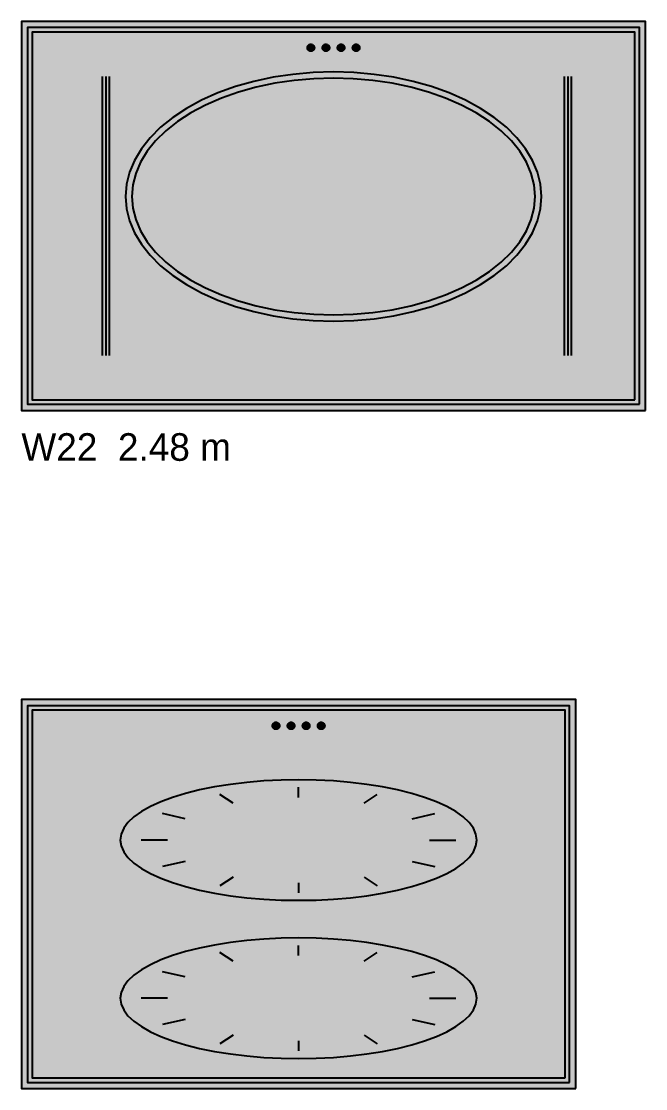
# Model space of a CAD drawing. Header units: metres. Extents: x 0 to 18.5, y -15.3 to 1.8.
# Drawn here: x 9.6 to 12.084, y -10.8 to -6.55 of the extents above; entities that cross this region are included whole.
import ezdxf

# ---------------------------------------------------------------- set-up
doc = ezdxf.new("R2010")
doc.units = ezdxf.units.M

# ---------------------------------------------------------------- blocks, each defined once
blk = doc.blocks.new('NC_N1_ELEV_W22')
at = {"true_color": 0xf6f5ef}
h = blk.add_hatch(color=256, dxfattribs=at)
h.dxf.hatch_style = 1
h.paths.add_polyline_path([(2.484, 0), (2.484, 1.55), (0, 1.55), (0, 0)])
h = blk.add_hatch(color=256, dxfattribs=at)
h.dxf.hatch_style = 1
h.paths.add_polyline_path([(2.459, 0.025), (2.459, 1.525), (0.025, 1.525), (0.025, 0.025)])
at = {"true_color": 0xa38246}
h = blk.add_hatch(color=256, dxfattribs=at)
h.dxf.hatch_style = 1
h.paths.add_polyline_path([(1.166, 1.445), (1.1659, 1.4436), (1.1657, 1.4423), (1.1654, 1.4409), (1.1649, 1.4396), (1.1643, 1.4384), (1.1636, 1.4372), (1.1628, 1.4361), (1.1619, 1.4351), (1.1609, 1.4342), (1.1598, 1.4334), (1.1586, 1.4327), (1.1574, 1.4321), (1.1561, 1.4316), (1.1547, 1.4313), (1.1534, 1.4311), (1.152, 1.431), (1.1506, 1.4311), (1.1493, 1.4313), (1.1479, 1.4316), (1.1466, 1.4321), (1.1454, 1.4327), (1.1442, 1.4334), (1.1431, 1.4342), (1.1421, 1.4351), (1.1412, 1.4361), (1.1404, 1.4372), (1.1397, 1.4384), (1.1391, 1.4396), (1.1386, 1.4409), (1.1383, 1.4423), (1.1381, 1.4436), (1.138, 1.445), (1.1381, 1.4464), (1.1383, 1.4477), (1.1386, 1.4491), (1.1391, 1.4504), (1.1397, 1.4516), (1.1404, 1.4528), (1.1412, 1.4539), (1.1421, 1.4549), (1.1431, 1.4558), (1.1442, 1.4566), (1.1454, 1.4573), (1.1466, 1.4579), (1.1479, 1.4584), (1.1493, 1.4587), (1.1506, 1.4589), (1.152, 1.459), (1.1534, 1.4589), (1.1547, 1.4587), (1.1561, 1.4584), (1.1574, 1.4579), (1.1586, 1.4573), (1.1598, 1.4566), (1.1609, 1.4558), (1.1619, 1.4549), (1.1628, 1.4539), (1.1636, 1.4528), (1.1643, 1.4516), (1.1649, 1.4504), (1.1654, 1.4491), (1.1657, 1.4477), (1.1659, 1.4464)])
h = blk.add_hatch(color=256, dxfattribs=at)
h.dxf.hatch_style = 1
h.paths.add_polyline_path([(1.226, 1.445), (1.2259, 1.4436), (1.2257, 1.4423), (1.2254, 1.4409), (1.2249, 1.4396), (1.2243, 1.4384), (1.2236, 1.4372), (1.2228, 1.4361), (1.2219, 1.4351), (1.2209, 1.4342), (1.2198, 1.4334), (1.2186, 1.4327), (1.2174, 1.4321), (1.2161, 1.4316), (1.2147, 1.4313), (1.2134, 1.4311), (1.212, 1.431), (1.2106, 1.4311), (1.2093, 1.4313), (1.2079, 1.4316), (1.2066, 1.4321), (1.2054, 1.4327), (1.2042, 1.4334), (1.2031, 1.4342), (1.2021, 1.4351), (1.2012, 1.4361), (1.2004, 1.4372), (1.1997, 1.4384), (1.1991, 1.4396), (1.1986, 1.4409), (1.1983, 1.4423), (1.1981, 1.4436), (1.198, 1.445), (1.1981, 1.4464), (1.1983, 1.4477), (1.1986, 1.4491), (1.1991, 1.4504), (1.1997, 1.4516), (1.2004, 1.4528), (1.2012, 1.4539), (1.2021, 1.4549), (1.2031, 1.4558), (1.2042, 1.4566), (1.2054, 1.4573), (1.2066, 1.4579), (1.2079, 1.4584), (1.2093, 1.4587), (1.2106, 1.4589), (1.212, 1.459), (1.2134, 1.4589), (1.2147, 1.4587), (1.2161, 1.4584), (1.2174, 1.4579), (1.2186, 1.4573), (1.2198, 1.4566), (1.2209, 1.4558), (1.2219, 1.4549), (1.2228, 1.4539), (1.2236, 1.4528), (1.2243, 1.4516), (1.2249, 1.4504), (1.2254, 1.4491), (1.2257, 1.4477), (1.2259, 1.4464)])
h = blk.add_hatch(color=256, dxfattribs=at)
h.dxf.hatch_style = 1
h.paths.add_polyline_path([(1.286, 1.445), (1.2859, 1.4436), (1.2857, 1.4423), (1.2854, 1.4409), (1.2849, 1.4396), (1.2843, 1.4384), (1.2836, 1.4372), (1.2828, 1.4361), (1.2819, 1.4351), (1.2809, 1.4342), (1.2798, 1.4334), (1.2786, 1.4327), (1.2774, 1.4321), (1.2761, 1.4316), (1.2747, 1.4313), (1.2734, 1.4311), (1.272, 1.431), (1.2706, 1.4311), (1.2693, 1.4313), (1.2679, 1.4316), (1.2666, 1.4321), (1.2654, 1.4327), (1.2642, 1.4334), (1.2631, 1.4342), (1.2621, 1.4351), (1.2612, 1.4361), (1.2604, 1.4372), (1.2597, 1.4384), (1.2591, 1.4396), (1.2586, 1.4409), (1.2583, 1.4423), (1.2581, 1.4436), (1.258, 1.445), (1.2581, 1.4464), (1.2583, 1.4477), (1.2586, 1.4491), (1.2591, 1.4504), (1.2597, 1.4516), (1.2604, 1.4528), (1.2612, 1.4539), (1.2621, 1.4549), (1.2631, 1.4558), (1.2642, 1.4566), (1.2654, 1.4573), (1.2666, 1.4579), (1.2679, 1.4584), (1.2693, 1.4587), (1.2706, 1.4589), (1.272, 1.459), (1.2734, 1.4589), (1.2747, 1.4587), (1.2761, 1.4584), (1.2774, 1.4579), (1.2786, 1.4573), (1.2798, 1.4566), (1.2809, 1.4558), (1.2819, 1.4549), (1.2828, 1.4539), (1.2836, 1.4528), (1.2843, 1.4516), (1.2849, 1.4504), (1.2854, 1.4491), (1.2857, 1.4477), (1.2859, 1.4464)])
h = blk.add_hatch(color=256, dxfattribs=at)
h.dxf.hatch_style = 1
h.paths.add_polyline_path([(1.346, 1.445), (1.3459, 1.4436), (1.3457, 1.4423), (1.3454, 1.4409), (1.3449, 1.4396), (1.3443, 1.4384), (1.3436, 1.4372), (1.3428, 1.4361), (1.3419, 1.4351), (1.3409, 1.4342), (1.3398, 1.4334), (1.3386, 1.4327), (1.3374, 1.4321), (1.3361, 1.4316), (1.3347, 1.4313), (1.3334, 1.4311), (1.332, 1.431), (1.3306, 1.4311), (1.3293, 1.4313), (1.3279, 1.4316), (1.3266, 1.4321), (1.3254, 1.4327), (1.3242, 1.4334), (1.3231, 1.4342), (1.3221, 1.4351), (1.3212, 1.4361), (1.3204, 1.4372), (1.3197, 1.4384), (1.3191, 1.4396), (1.3186, 1.4409), (1.3183, 1.4423), (1.3181, 1.4436), (1.318, 1.445), (1.3181, 1.4464), (1.3183, 1.4477), (1.3186, 1.4491), (1.3191, 1.4504), (1.3197, 1.4516), (1.3204, 1.4528), (1.3212, 1.4539), (1.3221, 1.4549), (1.3231, 1.4558), (1.3242, 1.4566), (1.3254, 1.4573), (1.3266, 1.4579), (1.3279, 1.4584), (1.3293, 1.4587), (1.3306, 1.4589), (1.332, 1.459), (1.3334, 1.4589), (1.3347, 1.4587), (1.3361, 1.4584), (1.3374, 1.4579), (1.3386, 1.4573), (1.3398, 1.4566), (1.3409, 1.4558), (1.3419, 1.4549), (1.3428, 1.4539), (1.3436, 1.4528), (1.3443, 1.4516), (1.3449, 1.4504), (1.3454, 1.4491), (1.3457, 1.4477), (1.3459, 1.4464)])
at = {"true_color": 0xd2dee5}
h = blk.add_hatch(color=256, dxfattribs=at)
h.dxf.hatch_style = 1
h.paths.add_polyline_path([(2.0694, 0.8525), (2.0654, 0.9011), (2.0535, 0.9493), (2.0338, 0.9965), (2.0064, 1.0423), (1.9717, 1.0863), (1.93, 1.1281), (1.8816, 1.1672), (1.8271, 1.2032), (1.7669, 1.2359), (1.7017, 1.2649), (1.632, 1.2899), (1.5586, 1.3107), (1.4822, 1.3271), (1.4034, 1.339), (1.3231, 1.3461), (1.242, 1.3485), (1.1609, 1.3461), (1.0806, 1.339), (1.0018, 1.3271), (0.9254, 1.3107), (0.852, 1.2899), (0.7823, 1.2649), (0.7171, 1.2359), (0.6569, 1.2032), (0.6024, 1.1672), (0.554, 1.1281), (0.5123, 1.0863), (0.4776, 1.0423), (0.4502, 0.9965), (0.4305, 0.9493), (0.4186, 0.9011), (0.4146, 0.8525), (0.4186, 0.8039), (0.4305, 0.7557), (0.4502, 0.7085), (0.4776, 0.6627), (0.5123, 0.6187), (0.554, 0.5769), (0.6024, 0.5378), (0.6569, 0.5018), (0.7171, 0.4691), (0.7823, 0.4401), (0.852, 0.4151), (0.9254, 0.3943), (1.0018, 0.3779), (1.0806, 0.366), (1.1609, 0.3589), (1.242, 0.3565), (1.3231, 0.3589), (1.4034, 0.366), (1.4822, 0.3779), (1.5586, 0.3943), (1.632, 0.4151), (1.7017, 0.4401), (1.7669, 0.4691), (1.8271, 0.5018), (1.8816, 0.5378), (1.93, 0.5769), (1.9717, 0.6187), (2.0064, 0.6627), (2.0338, 0.7085), (2.0535, 0.7557), (2.0654, 0.8039)])
at = {"color": 0, "linetype": 'CONTINUOUS', "lineweight": -2, "true_color": 0xa38246}
for points in [[(2.484, 0), (2.484, 1.55), (0, 1.55), (0, 0)], [(2.459, 0.025), (2.459, 1.525), (0.025, 1.525), (0.025, 0.025)], [(2.441, 0.043), (2.441, 1.507), (0.043, 1.507), (0.043, 0.043)], [(2.0694, 0.8525), (2.0654, 0.9011), (2.0535, 0.9493), (2.0338, 0.9965), (2.0064, 1.0423), (1.9717, 1.0863), (1.93, 1.1281), (1.8816, 1.1672), (1.8271, 1.2032), (1.7669, 1.2359), (1.7017, 1.2649), (1.632, 1.2899), (1.5586, 1.3107), (1.4822, 1.3271), (1.4034, 1.339), (1.3231, 1.3461), (1.242, 1.3485), (1.1609, 1.3461), (1.0806, 1.339), (1.0018, 1.3271), (0.9254, 1.3107), (0.852, 1.2899), (0.7823, 1.2649), (0.7171, 1.2359), (0.6569, 1.2032), (0.6024, 1.1672), (0.554, 1.1281), (0.5123, 1.0863), (0.4776, 1.0423), (0.4502, 0.9965), (0.4305, 0.9493), (0.4186, 0.9011), (0.4146, 0.8525), (0.4186, 0.8039), (0.4305, 0.7557), (0.4502, 0.7085), (0.4776, 0.6627), (0.5123, 0.6187), (0.554, 0.5769), (0.6024, 0.5378), (0.6569, 0.5018), (0.7171, 0.4691), (0.7823, 0.4401), (0.852, 0.4151), (0.9254, 0.3943), (1.0018, 0.3779), (1.0806, 0.366), (1.1609, 0.3589), (1.242, 0.3565), (1.3231, 0.3589), (1.4034, 0.366), (1.4822, 0.3779), (1.5586, 0.3943), (1.632, 0.4151), (1.7017, 0.4401), (1.7669, 0.4691), (1.8271, 0.5018), (1.8816, 0.5378), (1.93, 0.5769), (1.9717, 0.6187), (2.0064, 0.6627), (2.0338, 0.7085), (2.0535, 0.7557), (2.0654, 0.8039)], [(2.0444, 0.8525), (2.0405, 0.8987), (2.029, 0.9444), (2.0098, 0.9892), (1.9833, 1.0327), (1.9497, 1.0745), (1.9092, 1.1142), (1.8623, 1.1513), (1.8094, 1.1855), (1.751, 1.2166), (1.6878, 1.2441), (1.6202, 1.2679), (1.5491, 1.2876), (1.4749, 1.3032), (1.3985, 1.3144), (1.3206, 1.3212), (1.242, 1.3235), (1.1634, 1.3212), (1.0855, 1.3144), (1.0091, 1.3032), (0.9349, 1.2876), (0.8638, 1.2679), (0.7962, 1.2441), (0.733, 1.2166), (0.6746, 1.1855), (0.6217, 1.1513), (0.5748, 1.1142), (0.5343, 1.0745), (0.5007, 1.0327), (0.4742, 0.9892), (0.455, 0.9444), (0.4435, 0.8987), (0.4396, 0.8525), (0.4435, 0.8063), (0.455, 0.7606), (0.4742, 0.7158), (0.5007, 0.6723), (0.5343, 0.6305), (0.5748, 0.5908), (0.6217, 0.5537), (0.6746, 0.5195), (0.733, 0.4884), (0.7962, 0.4609), (0.8638, 0.4371), (0.9349, 0.4174), (1.0091, 0.4018), (1.0855, 0.3906), (1.1634, 0.3838), (1.242, 0.3815), (1.3206, 0.3838), (1.3985, 0.3906), (1.4749, 0.4018), (1.5491, 0.4174), (1.6202, 0.4371), (1.6878, 0.4609), (1.751, 0.4884), (1.8094, 0.5195), (1.8623, 0.5537), (1.9092, 0.5908), (1.9497, 0.6305), (1.9833, 0.6723), (2.0098, 0.7158), (2.029, 0.7606), (2.0405, 0.8063)]]:
    blk.add_lwpolyline(points, close=True, dxfattribs=at)
at = {"color": 0, "linetype": 'CONTINUOUS', "lineweight": -2}
for points in [[(1.166, 1.445), (1.1659, 1.4436), (1.1657, 1.4423), (1.1654, 1.4409), (1.1649, 1.4396), (1.1643, 1.4384), (1.1636, 1.4372), (1.1628, 1.4361), (1.1619, 1.4351), (1.1609, 1.4342), (1.1598, 1.4334), (1.1586, 1.4327), (1.1574, 1.4321), (1.1561, 1.4316), (1.1547, 1.4313), (1.1534, 1.4311), (1.152, 1.431), (1.1506, 1.4311), (1.1493, 1.4313), (1.1479, 1.4316), (1.1466, 1.4321), (1.1454, 1.4327), (1.1442, 1.4334), (1.1431, 1.4342), (1.1421, 1.4351), (1.1412, 1.4361), (1.1404, 1.4372), (1.1397, 1.4384), (1.1391, 1.4396), (1.1386, 1.4409), (1.1383, 1.4423), (1.1381, 1.4436), (1.138, 1.445), (1.1381, 1.4464), (1.1383, 1.4477), (1.1386, 1.4491), (1.1391, 1.4504), (1.1397, 1.4516), (1.1404, 1.4528), (1.1412, 1.4539), (1.1421, 1.4549), (1.1431, 1.4558), (1.1442, 1.4566), (1.1454, 1.4573), (1.1466, 1.4579), (1.1479, 1.4584), (1.1493, 1.4587), (1.1506, 1.4589), (1.152, 1.459), (1.1534, 1.4589), (1.1547, 1.4587), (1.1561, 1.4584), (1.1574, 1.4579), (1.1586, 1.4573), (1.1598, 1.4566), (1.1609, 1.4558), (1.1619, 1.4549), (1.1628, 1.4539), (1.1636, 1.4528), (1.1643, 1.4516), (1.1649, 1.4504), (1.1654, 1.4491), (1.1657, 1.4477), (1.1659, 1.4464)], [(1.226, 1.445), (1.2259, 1.4436), (1.2257, 1.4423), (1.2254, 1.4409), (1.2249, 1.4396), (1.2243, 1.4384), (1.2236, 1.4372), (1.2228, 1.4361), (1.2219, 1.4351), (1.2209, 1.4342), (1.2198, 1.4334), (1.2186, 1.4327), (1.2174, 1.4321), (1.2161, 1.4316), (1.2147, 1.4313), (1.2134, 1.4311), (1.212, 1.431), (1.2106, 1.4311), (1.2093, 1.4313), (1.2079, 1.4316), (1.2066, 1.4321), (1.2054, 1.4327), (1.2042, 1.4334), (1.2031, 1.4342), (1.2021, 1.4351), (1.2012, 1.4361), (1.2004, 1.4372), (1.1997, 1.4384), (1.1991, 1.4396), (1.1986, 1.4409), (1.1983, 1.4423), (1.1981, 1.4436), (1.198, 1.445), (1.1981, 1.4464), (1.1983, 1.4477), (1.1986, 1.4491), (1.1991, 1.4504), (1.1997, 1.4516), (1.2004, 1.4528), (1.2012, 1.4539), (1.2021, 1.4549), (1.2031, 1.4558), (1.2042, 1.4566), (1.2054, 1.4573), (1.2066, 1.4579), (1.2079, 1.4584), (1.2093, 1.4587), (1.2106, 1.4589), (1.212, 1.459), (1.2134, 1.4589), (1.2147, 1.4587), (1.2161, 1.4584), (1.2174, 1.4579), (1.2186, 1.4573), (1.2198, 1.4566), (1.2209, 1.4558), (1.2219, 1.4549), (1.2228, 1.4539), (1.2236, 1.4528), (1.2243, 1.4516), (1.2249, 1.4504), (1.2254, 1.4491), (1.2257, 1.4477), (1.2259, 1.4464)], [(1.286, 1.445), (1.2859, 1.4436), (1.2857, 1.4423), (1.2854, 1.4409), (1.2849, 1.4396), (1.2843, 1.4384), (1.2836, 1.4372), (1.2828, 1.4361), (1.2819, 1.4351), (1.2809, 1.4342), (1.2798, 1.4334), (1.2786, 1.4327), (1.2774, 1.4321), (1.2761, 1.4316), (1.2747, 1.4313), (1.2734, 1.4311), (1.272, 1.431), (1.2706, 1.4311), (1.2693, 1.4313), (1.2679, 1.4316), (1.2666, 1.4321), (1.2654, 1.4327), (1.2642, 1.4334), (1.2631, 1.4342), (1.2621, 1.4351), (1.2612, 1.4361), (1.2604, 1.4372), (1.2597, 1.4384), (1.2591, 1.4396), (1.2586, 1.4409), (1.2583, 1.4423), (1.2581, 1.4436), (1.258, 1.445), (1.2581, 1.4464), (1.2583, 1.4477), (1.2586, 1.4491), (1.2591, 1.4504), (1.2597, 1.4516), (1.2604, 1.4528), (1.2612, 1.4539), (1.2621, 1.4549), (1.2631, 1.4558), (1.2642, 1.4566), (1.2654, 1.4573), (1.2666, 1.4579), (1.2679, 1.4584), (1.2693, 1.4587), (1.2706, 1.4589), (1.272, 1.459), (1.2734, 1.4589), (1.2747, 1.4587), (1.2761, 1.4584), (1.2774, 1.4579), (1.2786, 1.4573), (1.2798, 1.4566), (1.2809, 1.4558), (1.2819, 1.4549), (1.2828, 1.4539), (1.2836, 1.4528), (1.2843, 1.4516), (1.2849, 1.4504), (1.2854, 1.4491), (1.2857, 1.4477), (1.2859, 1.4464)], [(1.346, 1.445), (1.3459, 1.4436), (1.3457, 1.4423), (1.3454, 1.4409), (1.3449, 1.4396), (1.3443, 1.4384), (1.3436, 1.4372), (1.3428, 1.4361), (1.3419, 1.4351), (1.3409, 1.4342), (1.3398, 1.4334), (1.3386, 1.4327), (1.3374, 1.4321), (1.3361, 1.4316), (1.3347, 1.4313), (1.3334, 1.4311), (1.332, 1.431), (1.3306, 1.4311), (1.3293, 1.4313), (1.3279, 1.4316), (1.3266, 1.4321), (1.3254, 1.4327), (1.3242, 1.4334), (1.3231, 1.4342), (1.3221, 1.4351), (1.3212, 1.4361), (1.3204, 1.4372), (1.3197, 1.4384), (1.3191, 1.4396), (1.3186, 1.4409), (1.3183, 1.4423), (1.3181, 1.4436), (1.318, 1.445), (1.3181, 1.4464), (1.3183, 1.4477), (1.3186, 1.4491), (1.3191, 1.4504), (1.3197, 1.4516), (1.3204, 1.4528), (1.3212, 1.4539), (1.3221, 1.4549), (1.3231, 1.4558), (1.3242, 1.4566), (1.3254, 1.4573), (1.3266, 1.4579), (1.3279, 1.4584), (1.3293, 1.4587), (1.3306, 1.4589), (1.332, 1.459), (1.3334, 1.4589), (1.3347, 1.4587), (1.3361, 1.4584), (1.3374, 1.4579), (1.3386, 1.4573), (1.3398, 1.4566), (1.3409, 1.4558), (1.3419, 1.4549), (1.3428, 1.4539), (1.3436, 1.4528), (1.3443, 1.4516), (1.3449, 1.4504), (1.3454, 1.4491), (1.3457, 1.4477), (1.3459, 1.4464)]]:
    blk.add_lwpolyline(points, close=True, dxfattribs=at)
at = {"color": 0, "linetype": 'CONTINUOUS', "lineweight": -2, "true_color": 0xa38246}
for points in [[(0.3229, 0.22), (0.3229, 1.33)], [(0.3369, 0.22), (0.3369, 1.33)], [(0.3509, 0.22), (0.3509, 1.33)], [(2.1611, 0.22), (2.1611, 1.33)], [(2.1751, 0.22), (2.1751, 1.33)], [(2.1891, 0.22), (2.1891, 1.33)]]:
    blk.add_lwpolyline(points, dxfattribs=at)
blk = doc.blocks.new('NC_N1_ELEV_W28')
at = {"true_color": 0xf6f5ef}
h = blk.add_hatch(color=256, dxfattribs=at)
h.dxf.hatch_style = 1
h.paths.add_polyline_path([(2.2062, 0), (2.2062, 1.55), (0, 1.55), (0, 0)])
h = blk.add_hatch(color=256, dxfattribs=at)
h.dxf.hatch_style = 1
h.paths.add_polyline_path([(2.1812, 0.025), (2.1812, 1.525), (0.025, 1.525), (0.025, 0.025)])
at = {"true_color": 0xa38246}
h = blk.add_hatch(color=256, dxfattribs=at)
h.dxf.hatch_style = 1
h.paths.add_polyline_path([(1.0271, 1.445), (1.027, 1.4436), (1.0268, 1.4423), (1.0265, 1.4409), (1.026, 1.4396), (1.0254, 1.4384), (1.0247, 1.4372), (1.0239, 1.4361), (1.023, 1.4351), (1.022, 1.4342), (1.0209, 1.4334), (1.0197, 1.4327), (1.0184, 1.4321), (1.0172, 1.4316), (1.0158, 1.4313), (1.0145, 1.4311), (1.0131, 1.431), (1.0117, 1.4311), (1.0104, 1.4313), (1.009, 1.4316), (1.0077, 1.4321), (1.0065, 1.4327), (1.0053, 1.4334), (1.0042, 1.4342), (1.0032, 1.4351), (1.0023, 1.4361), (1.0014, 1.4372), (1.0007, 1.4384), (1.0002, 1.4396), (0.9997, 1.4409), (0.9994, 1.4423), (0.9992, 1.4436), (0.9991, 1.445), (0.9992, 1.4464), (0.9994, 1.4477), (0.9997, 1.4491), (1.0002, 1.4504), (1.0007, 1.4516), (1.0014, 1.4528), (1.0023, 1.4539), (1.0032, 1.4549), (1.0042, 1.4558), (1.0053, 1.4566), (1.0065, 1.4573), (1.0077, 1.4579), (1.009, 1.4584), (1.0104, 1.4587), (1.0117, 1.4589), (1.0131, 1.459), (1.0145, 1.4589), (1.0158, 1.4587), (1.0172, 1.4584), (1.0184, 1.4579), (1.0197, 1.4573), (1.0209, 1.4566), (1.022, 1.4558), (1.023, 1.4549), (1.0239, 1.4539), (1.0247, 1.4528), (1.0254, 1.4516), (1.026, 1.4504), (1.0265, 1.4491), (1.0268, 1.4477), (1.027, 1.4464)])
h = blk.add_hatch(color=256, dxfattribs=at)
h.dxf.hatch_style = 1
h.paths.add_polyline_path([(1.0871, 1.445), (1.087, 1.4436), (1.0868, 1.4423), (1.0865, 1.4409), (1.086, 1.4396), (1.0854, 1.4384), (1.0847, 1.4372), (1.0839, 1.4361), (1.083, 1.4351), (1.082, 1.4342), (1.0809, 1.4334), (1.0797, 1.4327), (1.0784, 1.4321), (1.0772, 1.4316), (1.0758, 1.4313), (1.0745, 1.4311), (1.0731, 1.431), (1.0717, 1.4311), (1.0704, 1.4313), (1.069, 1.4316), (1.0677, 1.4321), (1.0665, 1.4327), (1.0653, 1.4334), (1.0642, 1.4342), (1.0632, 1.4351), (1.0623, 1.4361), (1.0614, 1.4372), (1.0607, 1.4384), (1.0602, 1.4396), (1.0597, 1.4409), (1.0594, 1.4423), (1.0592, 1.4436), (1.0591, 1.445), (1.0592, 1.4464), (1.0594, 1.4477), (1.0597, 1.4491), (1.0602, 1.4504), (1.0607, 1.4516), (1.0614, 1.4528), (1.0623, 1.4539), (1.0632, 1.4549), (1.0642, 1.4558), (1.0653, 1.4566), (1.0665, 1.4573), (1.0677, 1.4579), (1.069, 1.4584), (1.0704, 1.4587), (1.0717, 1.4589), (1.0731, 1.459), (1.0745, 1.4589), (1.0758, 1.4587), (1.0772, 1.4584), (1.0784, 1.4579), (1.0797, 1.4573), (1.0809, 1.4566), (1.082, 1.4558), (1.083, 1.4549), (1.0839, 1.4539), (1.0847, 1.4528), (1.0854, 1.4516), (1.086, 1.4504), (1.0865, 1.4491), (1.0868, 1.4477), (1.087, 1.4464)])
h = blk.add_hatch(color=256, dxfattribs=at)
h.dxf.hatch_style = 1
h.paths.add_polyline_path([(1.1471, 1.445), (1.147, 1.4436), (1.1468, 1.4423), (1.1465, 1.4409), (1.146, 1.4396), (1.1454, 1.4384), (1.1447, 1.4372), (1.1439, 1.4361), (1.143, 1.4351), (1.142, 1.4342), (1.1409, 1.4334), (1.1397, 1.4327), (1.1384, 1.4321), (1.1372, 1.4316), (1.1358, 1.4313), (1.1345, 1.4311), (1.1331, 1.431), (1.1317, 1.4311), (1.1304, 1.4313), (1.129, 1.4316), (1.1277, 1.4321), (1.1265, 1.4327), (1.1253, 1.4334), (1.1242, 1.4342), (1.1232, 1.4351), (1.1223, 1.4361), (1.1214, 1.4372), (1.1207, 1.4384), (1.1202, 1.4396), (1.1197, 1.4409), (1.1194, 1.4423), (1.1192, 1.4436), (1.1191, 1.445), (1.1192, 1.4464), (1.1194, 1.4477), (1.1197, 1.4491), (1.1202, 1.4504), (1.1207, 1.4516), (1.1214, 1.4528), (1.1223, 1.4539), (1.1232, 1.4549), (1.1242, 1.4558), (1.1253, 1.4566), (1.1265, 1.4573), (1.1277, 1.4579), (1.129, 1.4584), (1.1304, 1.4587), (1.1317, 1.4589), (1.1331, 1.459), (1.1345, 1.4589), (1.1358, 1.4587), (1.1372, 1.4584), (1.1384, 1.4579), (1.1397, 1.4573), (1.1409, 1.4566), (1.142, 1.4558), (1.143, 1.4549), (1.1439, 1.4539), (1.1447, 1.4528), (1.1454, 1.4516), (1.146, 1.4504), (1.1465, 1.4491), (1.1468, 1.4477), (1.147, 1.4464)])
h = blk.add_hatch(color=256, dxfattribs=at)
h.dxf.hatch_style = 1
h.paths.add_polyline_path([(1.2071, 1.445), (1.207, 1.4436), (1.2068, 1.4423), (1.2065, 1.4409), (1.206, 1.4396), (1.2054, 1.4384), (1.2047, 1.4372), (1.2039, 1.4361), (1.203, 1.4351), (1.202, 1.4342), (1.2009, 1.4334), (1.1997, 1.4327), (1.1984, 1.4321), (1.1972, 1.4316), (1.1958, 1.4313), (1.1945, 1.4311), (1.1931, 1.431), (1.1917, 1.4311), (1.1904, 1.4313), (1.189, 1.4316), (1.1877, 1.4321), (1.1865, 1.4327), (1.1853, 1.4334), (1.1842, 1.4342), (1.1832, 1.4351), (1.1823, 1.4361), (1.1814, 1.4372), (1.1807, 1.4384), (1.1802, 1.4396), (1.1797, 1.4409), (1.1794, 1.4423), (1.1792, 1.4436), (1.1791, 1.445), (1.1792, 1.4464), (1.1794, 1.4477), (1.1797, 1.4491), (1.1802, 1.4504), (1.1807, 1.4516), (1.1814, 1.4528), (1.1823, 1.4539), (1.1832, 1.4549), (1.1842, 1.4558), (1.1853, 1.4566), (1.1865, 1.4573), (1.1877, 1.4579), (1.189, 1.4584), (1.1904, 1.4587), (1.1917, 1.4589), (1.1931, 1.459), (1.1945, 1.4589), (1.1958, 1.4587), (1.1972, 1.4584), (1.1984, 1.4579), (1.1997, 1.4573), (1.2009, 1.4566), (1.202, 1.4558), (1.203, 1.4549), (1.2039, 1.4539), (1.2047, 1.4528), (1.2054, 1.4516), (1.206, 1.4504), (1.2065, 1.4491), (1.2068, 1.4477), (1.207, 1.4464)])
at = {"true_color": 0xdde0e6}
h = blk.add_hatch(color=256, dxfattribs=at)
h.dxf.hatch_style = 1
h.paths.add_polyline_path([(1.8124, 0.99), (1.809, 1.0135), (1.7988, 1.0368), (1.7818, 1.0597), (1.7584, 1.0818), (1.7286, 1.1031), (1.6928, 1.1233), (1.6514, 1.1423), (1.6046, 1.1597), (1.5531, 1.1755), (1.4972, 1.1896), (1.4374, 1.2017), (1.3745, 1.2117), (1.309, 1.2197), (1.2415, 1.2254), (1.1726, 1.2288), (1.1031, 1.23), (1.0336, 1.2288), (0.9647, 1.2254), (0.8972, 1.2197), (0.8317, 1.2117), (0.7687, 1.2017), (0.709, 1.1896), (0.6531, 1.1755), (0.6015, 1.1597), (0.5548, 1.1423), (0.5133, 1.1233), (0.4775, 1.1031), (0.4478, 1.0818), (0.4243, 1.0597), (0.4074, 1.0368), (0.3972, 1.0135), (0.3938, 0.99), (0.3972, 0.9665), (0.4074, 0.9432), (0.4243, 0.9203), (0.4478, 0.8982), (0.4775, 0.8769), (0.5133, 0.8567), (0.5548, 0.8377), (0.6015, 0.8203), (0.6531, 0.8045), (0.709, 0.7904), (0.7687, 0.7783), (0.8317, 0.7683), (0.8972, 0.7603), (0.9647, 0.7546), (1.0336, 0.7512), (1.1031, 0.75), (1.1726, 0.7512), (1.2415, 0.7546), (1.309, 0.7603), (1.3745, 0.7683), (1.4374, 0.7783), (1.4972, 0.7904), (1.5531, 0.8045), (1.6046, 0.8203), (1.6514, 0.8377), (1.6928, 0.8567), (1.7286, 0.8769), (1.7584, 0.8982), (1.7818, 0.9203), (1.7988, 0.9432), (1.809, 0.9665)])
at = {"true_color": 0xd4e0e6}
h = blk.add_hatch(color=256, dxfattribs=at)
h.dxf.hatch_style = 1
h.paths.add_polyline_path([(1.8124, 0.36), (1.809, 0.3835), (1.7988, 0.4068), (1.7818, 0.4297), (1.7584, 0.4518), (1.7286, 0.4731), (1.6928, 0.4933), (1.6514, 0.5123), (1.6046, 0.5297), (1.5531, 0.5455), (1.4972, 0.5596), (1.4374, 0.5717), (1.3745, 0.5817), (1.309, 0.5897), (1.2415, 0.5954), (1.1726, 0.5988), (1.1031, 0.6), (1.0336, 0.5988), (0.9647, 0.5954), (0.8972, 0.5897), (0.8317, 0.5817), (0.7687, 0.5717), (0.709, 0.5596), (0.6531, 0.5455), (0.6015, 0.5297), (0.5548, 0.5123), (0.5133, 0.4933), (0.4775, 0.4731), (0.4478, 0.4518), (0.4243, 0.4297), (0.4074, 0.4068), (0.3972, 0.3835), (0.3938, 0.36), (0.3972, 0.3365), (0.4074, 0.3132), (0.4243, 0.2903), (0.4478, 0.2682), (0.4775, 0.2469), (0.5133, 0.2267), (0.5548, 0.2077), (0.6015, 0.1903), (0.6531, 0.1745), (0.709, 0.1604), (0.7687, 0.1483), (0.8317, 0.1383), (0.8972, 0.1303), (0.9647, 0.1246), (1.0336, 0.1212), (1.1031, 0.12), (1.1726, 0.1212), (1.2415, 0.1246), (1.309, 0.1303), (1.3745, 0.1383), (1.4374, 0.1483), (1.4972, 0.1604), (1.5531, 0.1745), (1.6046, 0.1903), (1.6514, 0.2077), (1.6928, 0.2267), (1.7286, 0.2469), (1.7584, 0.2682), (1.7818, 0.2903), (1.7988, 0.3132), (1.809, 0.3365)])
at = {"color": 0, "linetype": 'CONTINUOUS', "lineweight": -2, "true_color": 0xa38246}
for points in [[(2.2062, 0), (2.2062, 1.55), (0, 1.55), (0, 0)], [(2.1812, 0.025), (2.1812, 1.525), (0.025, 1.525), (0.025, 0.025)], [(2.1632, 0.043), (2.1632, 1.507), (0.043, 1.507), (0.043, 0.043)], [(1.8124, 0.99), (1.809, 1.0135), (1.7988, 1.0368), (1.7818, 1.0597), (1.7584, 1.0818), (1.7286, 1.1031), (1.6928, 1.1233), (1.6514, 1.1423), (1.6046, 1.1597), (1.5531, 1.1755), (1.4972, 1.1896), (1.4374, 1.2017), (1.3745, 1.2117), (1.309, 1.2197), (1.2415, 1.2254), (1.1726, 1.2288), (1.1031, 1.23), (1.0336, 1.2288), (0.9647, 1.2254), (0.8972, 1.2197), (0.8317, 1.2117), (0.7687, 1.2017), (0.709, 1.1896), (0.6531, 1.1755), (0.6015, 1.1597), (0.5548, 1.1423), (0.5133, 1.1233), (0.4775, 1.1031), (0.4478, 1.0818), (0.4243, 1.0597), (0.4074, 1.0368), (0.3972, 1.0135), (0.3938, 0.99), (0.3972, 0.9665), (0.4074, 0.9432), (0.4243, 0.9203), (0.4478, 0.8982), (0.4775, 0.8769), (0.5133, 0.8567), (0.5548, 0.8377), (0.6015, 0.8203), (0.6531, 0.8045), (0.709, 0.7904), (0.7687, 0.7783), (0.8317, 0.7683), (0.8972, 0.7603), (0.9647, 0.7546), (1.0336, 0.7512), (1.1031, 0.75), (1.1726, 0.7512), (1.2415, 0.7546), (1.309, 0.7603), (1.3745, 0.7683), (1.4374, 0.7783), (1.4972, 0.7904), (1.5531, 0.8045), (1.6046, 0.8203), (1.6514, 0.8377), (1.6928, 0.8567), (1.7286, 0.8769), (1.7584, 0.8982), (1.7818, 0.9203), (1.7988, 0.9432), (1.809, 0.9665)], [(1.8124, 0.36), (1.809, 0.3835), (1.7988, 0.4068), (1.7818, 0.4297), (1.7584, 0.4518), (1.7286, 0.4731), (1.6928, 0.4933), (1.6514, 0.5123), (1.6046, 0.5297), (1.5531, 0.5455), (1.4972, 0.5596), (1.4374, 0.5717), (1.3745, 0.5817), (1.309, 0.5897), (1.2415, 0.5954), (1.1726, 0.5988), (1.1031, 0.6), (1.0336, 0.5988), (0.9647, 0.5954), (0.8972, 0.5897), (0.8317, 0.5817), (0.7687, 0.5717), (0.709, 0.5596), (0.6531, 0.5455), (0.6015, 0.5297), (0.5548, 0.5123), (0.5133, 0.4933), (0.4775, 0.4731), (0.4478, 0.4518), (0.4243, 0.4297), (0.4074, 0.4068), (0.3972, 0.3835), (0.3938, 0.36), (0.3972, 0.3365), (0.4074, 0.3132), (0.4243, 0.2903), (0.4478, 0.2682), (0.4775, 0.2469), (0.5133, 0.2267), (0.5548, 0.2077), (0.6015, 0.1903), (0.6531, 0.1745), (0.709, 0.1604), (0.7687, 0.1483), (0.8317, 0.1383), (0.8972, 0.1303), (0.9647, 0.1246), (1.0336, 0.1212), (1.1031, 0.12), (1.1726, 0.1212), (1.2415, 0.1246), (1.309, 0.1303), (1.3745, 0.1383), (1.4374, 0.1483), (1.4972, 0.1604), (1.5531, 0.1745), (1.6046, 0.1903), (1.6514, 0.2077), (1.6928, 0.2267), (1.7286, 0.2469), (1.7584, 0.2682), (1.7818, 0.2903), (1.7988, 0.3132), (1.809, 0.3365)]]:
    blk.add_lwpolyline(points, close=True, dxfattribs=at)
at = {"color": 0, "linetype": 'CONTINUOUS', "lineweight": -2}
for points in [[(1.0271, 1.445), (1.027, 1.4436), (1.0268, 1.4423), (1.0265, 1.4409), (1.026, 1.4396), (1.0254, 1.4384), (1.0247, 1.4372), (1.0239, 1.4361), (1.023, 1.4351), (1.022, 1.4342), (1.0209, 1.4334), (1.0197, 1.4327), (1.0184, 1.4321), (1.0172, 1.4316), (1.0158, 1.4313), (1.0145, 1.4311), (1.0131, 1.431), (1.0117, 1.4311), (1.0104, 1.4313), (1.009, 1.4316), (1.0077, 1.4321), (1.0065, 1.4327), (1.0053, 1.4334), (1.0042, 1.4342), (1.0032, 1.4351), (1.0023, 1.4361), (1.0014, 1.4372), (1.0007, 1.4384), (1.0002, 1.4396), (0.9997, 1.4409), (0.9994, 1.4423), (0.9992, 1.4436), (0.9991, 1.445), (0.9992, 1.4464), (0.9994, 1.4477), (0.9997, 1.4491), (1.0002, 1.4504), (1.0007, 1.4516), (1.0014, 1.4528), (1.0023, 1.4539), (1.0032, 1.4549), (1.0042, 1.4558), (1.0053, 1.4566), (1.0065, 1.4573), (1.0077, 1.4579), (1.009, 1.4584), (1.0104, 1.4587), (1.0117, 1.4589), (1.0131, 1.459), (1.0145, 1.4589), (1.0158, 1.4587), (1.0172, 1.4584), (1.0184, 1.4579), (1.0197, 1.4573), (1.0209, 1.4566), (1.022, 1.4558), (1.023, 1.4549), (1.0239, 1.4539), (1.0247, 1.4528), (1.0254, 1.4516), (1.026, 1.4504), (1.0265, 1.4491), (1.0268, 1.4477), (1.027, 1.4464)], [(1.0871, 1.445), (1.087, 1.4436), (1.0868, 1.4423), (1.0865, 1.4409), (1.086, 1.4396), (1.0854, 1.4384), (1.0847, 1.4372), (1.0839, 1.4361), (1.083, 1.4351), (1.082, 1.4342), (1.0809, 1.4334), (1.0797, 1.4327), (1.0784, 1.4321), (1.0772, 1.4316), (1.0758, 1.4313), (1.0745, 1.4311), (1.0731, 1.431), (1.0717, 1.4311), (1.0704, 1.4313), (1.069, 1.4316), (1.0677, 1.4321), (1.0665, 1.4327), (1.0653, 1.4334), (1.0642, 1.4342), (1.0632, 1.4351), (1.0623, 1.4361), (1.0614, 1.4372), (1.0607, 1.4384), (1.0602, 1.4396), (1.0597, 1.4409), (1.0594, 1.4423), (1.0592, 1.4436), (1.0591, 1.445), (1.0592, 1.4464), (1.0594, 1.4477), (1.0597, 1.4491), (1.0602, 1.4504), (1.0607, 1.4516), (1.0614, 1.4528), (1.0623, 1.4539), (1.0632, 1.4549), (1.0642, 1.4558), (1.0653, 1.4566), (1.0665, 1.4573), (1.0677, 1.4579), (1.069, 1.4584), (1.0704, 1.4587), (1.0717, 1.4589), (1.0731, 1.459), (1.0745, 1.4589), (1.0758, 1.4587), (1.0772, 1.4584), (1.0784, 1.4579), (1.0797, 1.4573), (1.0809, 1.4566), (1.082, 1.4558), (1.083, 1.4549), (1.0839, 1.4539), (1.0847, 1.4528), (1.0854, 1.4516), (1.086, 1.4504), (1.0865, 1.4491), (1.0868, 1.4477), (1.087, 1.4464)], [(1.1471, 1.445), (1.147, 1.4436), (1.1468, 1.4423), (1.1465, 1.4409), (1.146, 1.4396), (1.1454, 1.4384), (1.1447, 1.4372), (1.1439, 1.4361), (1.143, 1.4351), (1.142, 1.4342), (1.1409, 1.4334), (1.1397, 1.4327), (1.1384, 1.4321), (1.1372, 1.4316), (1.1358, 1.4313), (1.1345, 1.4311), (1.1331, 1.431), (1.1317, 1.4311), (1.1304, 1.4313), (1.129, 1.4316), (1.1277, 1.4321), (1.1265, 1.4327), (1.1253, 1.4334), (1.1242, 1.4342), (1.1232, 1.4351), (1.1223, 1.4361), (1.1214, 1.4372), (1.1207, 1.4384), (1.1202, 1.4396), (1.1197, 1.4409), (1.1194, 1.4423), (1.1192, 1.4436), (1.1191, 1.445), (1.1192, 1.4464), (1.1194, 1.4477), (1.1197, 1.4491), (1.1202, 1.4504), (1.1207, 1.4516), (1.1214, 1.4528), (1.1223, 1.4539), (1.1232, 1.4549), (1.1242, 1.4558), (1.1253, 1.4566), (1.1265, 1.4573), (1.1277, 1.4579), (1.129, 1.4584), (1.1304, 1.4587), (1.1317, 1.4589), (1.1331, 1.459), (1.1345, 1.4589), (1.1358, 1.4587), (1.1372, 1.4584), (1.1384, 1.4579), (1.1397, 1.4573), (1.1409, 1.4566), (1.142, 1.4558), (1.143, 1.4549), (1.1439, 1.4539), (1.1447, 1.4528), (1.1454, 1.4516), (1.146, 1.4504), (1.1465, 1.4491), (1.1468, 1.4477), (1.147, 1.4464)], [(1.2071, 1.445), (1.207, 1.4436), (1.2068, 1.4423), (1.2065, 1.4409), (1.206, 1.4396), (1.2054, 1.4384), (1.2047, 1.4372), (1.2039, 1.4361), (1.203, 1.4351), (1.202, 1.4342), (1.2009, 1.4334), (1.1997, 1.4327), (1.1984, 1.4321), (1.1972, 1.4316), (1.1958, 1.4313), (1.1945, 1.4311), (1.1931, 1.431), (1.1917, 1.4311), (1.1904, 1.4313), (1.189, 1.4316), (1.1877, 1.4321), (1.1865, 1.4327), (1.1853, 1.4334), (1.1842, 1.4342), (1.1832, 1.4351), (1.1823, 1.4361), (1.1814, 1.4372), (1.1807, 1.4384), (1.1802, 1.4396), (1.1797, 1.4409), (1.1794, 1.4423), (1.1792, 1.4436), (1.1791, 1.445), (1.1792, 1.4464), (1.1794, 1.4477), (1.1797, 1.4491), (1.1802, 1.4504), (1.1807, 1.4516), (1.1814, 1.4528), (1.1823, 1.4539), (1.1832, 1.4549), (1.1842, 1.4558), (1.1853, 1.4566), (1.1865, 1.4573), (1.1877, 1.4579), (1.189, 1.4584), (1.1904, 1.4587), (1.1917, 1.4589), (1.1931, 1.459), (1.1945, 1.4589), (1.1958, 1.4587), (1.1972, 1.4584), (1.1984, 1.4579), (1.1997, 1.4573), (1.2009, 1.4566), (1.202, 1.4558), (1.203, 1.4549), (1.2039, 1.4539), (1.2047, 1.4528), (1.2054, 1.4516), (1.206, 1.4504), (1.2065, 1.4491), (1.2068, 1.4477), (1.207, 1.4464)]]:
    blk.add_lwpolyline(points, close=True, dxfattribs=at)
at = {"color": 0, "linetype": 'CONTINUOUS', "lineweight": -2, "true_color": 0xa38246}
for points in [[(1.1031, 1.16), (1.1031, 1.2)], [(0.8423, 1.1372), (0.7902, 1.1719)], [(1.3639, 1.1372), (1.416, 1.1719)], [(0.6514, 1.075), (0.5611, 1.095)], [(1.5548, 1.075), (1.6451, 1.095)], [(0.5815, 0.99), (0.4772, 0.99)], [(1.6246, 0.99), (1.7289, 0.99)], [(1.6246, 0.99), (1.7289, 0.99)], [(0.6514, 0.905), (0.5611, 0.885)], [(1.5548, 0.905), (1.6451, 0.885)], [(0.8423, 0.8428), (0.7902, 0.8081)], [(1.1031, 0.82), (1.1031, 0.78)], [(1.3639, 0.8428), (1.416, 0.8081)], [(1.1031, 0.53), (1.1031, 0.57)], [(0.8423, 0.5072), (0.7902, 0.5419)], [(1.3639, 0.5072), (1.416, 0.5419)], [(0.6514, 0.445), (0.5611, 0.465)], [(1.5548, 0.445), (1.6451, 0.465)], [(0.5815, 0.36), (0.4772, 0.36)], [(1.6246, 0.36), (1.7289, 0.36)], [(1.6246, 0.36), (1.7289, 0.36)], [(0.6514, 0.275), (0.5611, 0.255)], [(1.5548, 0.275), (1.6451, 0.255)], [(0.8423, 0.2128), (0.7902, 0.1781)], [(1.3639, 0.2128), (1.416, 0.1781)], [(1.1031, 0.19), (1.1031, 0.15)]]:
    blk.add_lwpolyline(points, dxfattribs=at)

msp = doc.modelspace()

# ---------------------------------------------------------------- block references
for name, p in [('NC_N1_ELEV_W22', (9.6, -8.1)), ('NC_N1_ELEV_W28', (9.6, -10.8))]:
    msp.add_blockref(name, p)

# ---------------------------------------------------------------- texts
at = {"color": 0}
msp.add_text('W22  2.48 m', height=0.11, dxfattribs=at).set_placement((9.6, -8.3))

doc.saveas('drawing.dxf')
